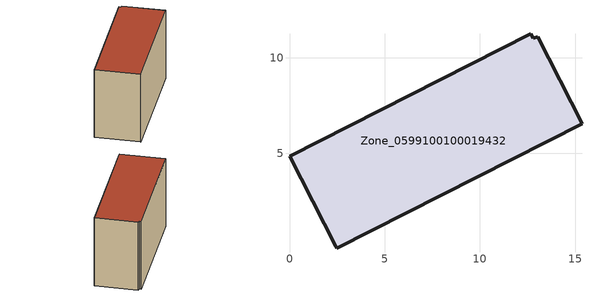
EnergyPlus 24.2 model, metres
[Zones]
Zone_0599100100019432
 floor ground (C_G): 0,4.84 12.67,11.26 12.8,11.03 13.04,11.11 15.36,6.55 2.48,0.01 2.44,0.12 z3.4
 wall outside (C_F): 15.36,6.55 13.04,11.11 12.8,11.03 12.67,11.26 0,4.84 2.44,0.12 2.48,0.01 15.36,6.55 z3.4:12.43
 roof outside (C_R): 12.67,11.26 0,4.84 2.44,0.12 2.48,0.01 15.36,6.55 13.04,11.11 12.8,11.03 z12.43
[BUILDING]
Pand.0599100100019432: North Axis=0; Terrain=City; Loads Convergence Tolerance Value=0.04; Temperature Convergence Tolerance Value=0.4; Solar Distribution=FullExterior; Maximum Number of Warmup Days=25; Minimum Number of Warmup Days=1
[Site:Location]
Rotterdam.The.Hague.AP_ZH_NLD Design_Conditions: Latitude=51.96; Longitude=4.45; Time Zone=1; Elevation=-4.5
[SITE:GROUNDTEMPERATURE:BUILDINGSURFACE]
18, 18, 18, 18, 18, 18, 18, 18, 18, 18, 18, 18
[MATERIAL] Thermal Absorptance=0.9; Solar Absorptance=0.7; Visible Absorptance=0.7
Name | Roughness | Thickness | Conductivity | Density | Specific Heat
G.TI.2015-2018 | MediumSmooth | 0.15 | 0.0428571 | 540 | 1210
F.TI.2015-2018 | Rough | 0.3 | 0.0666667 | 1920 | 840
R.TI.2015-2018 | MediumRough | 0.2 | 0.0333333 | 1500 | 1000
[CONSTRUCTION]
C_G: G.TI.2015-2018
C_F: F.TI.2015-2018
C_R: R.TI.2015-2018
[ZONE]
Zone_0599100100019432: Type=1; Multiplier=1; Ceiling Height=Autocalculate; Volume=Autocalculate; Floor Area=autocalculate; Part of Total Floor Area=Yes
[ZONEINFILTRATION:DESIGNFLOWRATE]
Infil_Zone_0599100100019432: Zone or ZoneList or Space or SpaceList=Zone_0599100100019432; Schedule=AlwaysOn; Design Flow Rate Calculation Method=Flow/Area; Flow Rate per Floor Area=0.0015; Constant Term Coefficient=1; Temperature Term Coefficient=0; Velocity Term Coefficient=0; Velocity Squared Term Coefficient=0
[HVACTEMPLATE:ZONE:IDEALLOADSAIRSYSTEM]
Zone_0599100100019432: Maximum Heating Supply Air Temperature=50; Minimum Cooling Supply Air Temperature=13; Maximum Heating Supply Air Humidity Ratio=0.0156; Minimum Cooling Supply Air Humidity Ratio=0.0077; Heating Limit=NoLimit; Cooling Limit=NoLimit; Dehumidification Control Type=ConstantSensibleHeatRatio; Cooling Sensible Heat Ratio=0.7; Dehumidification Setpoint=60; Humidification Control Type=None; Humidification Setpoint=30; Outdoor Air Method=None; Outdoor Air Flow Rate per Person=0.00944; Outdoor Air Flow Rate per Zone Floor Area=0; Outdoor Air Flow Rate per Zone=0; Demand Controlled Ventilation Type=None; Outdoor Air Economizer Type=NoEconomizer; Heat Recovery Type=None; Sensible Heat Recovery Effectiveness=0.7; Latent Heat Recovery Effectiveness=0.65
[ZONECONTROL:THERMOSTAT]
ThermostatControl_Zone_0599100100019432: Zone or ZoneList=Zone_0599100100019432; Control Type Schedule=DualSetpointControlType; Control 1=Thermostat_Zone_0599100100019432; Temperature Difference Between Cutout And Setpoint=0
[THERMOSTATSETPOINT:DUALSETPOINT]
Thermostat_Zone_0599100100019432: Heating Setpoint Temperature Schedule=HeatingSetpoint_Zone_0599100100019432; Cooling Setpoint Temperature Schedule=CoolingSetpoint_Zone_0599100100019432
[SCHEDULE:COMPACT]
HeatingSetpoint_Zone_0599100100019432: Through: 12/31, For: AllDays, Until: 24:00, 21
CoolingSetpoint_Zone_0599100100019432: Through: 12/31, For: AllDays, Until: 24:00, 24
DualSetpointControlType: Through: 12/31, For: AllDays, Until: 24:00, 4
AlwaysOn: Through: 12/31, For: AllDays, Until: 24:00, 1
